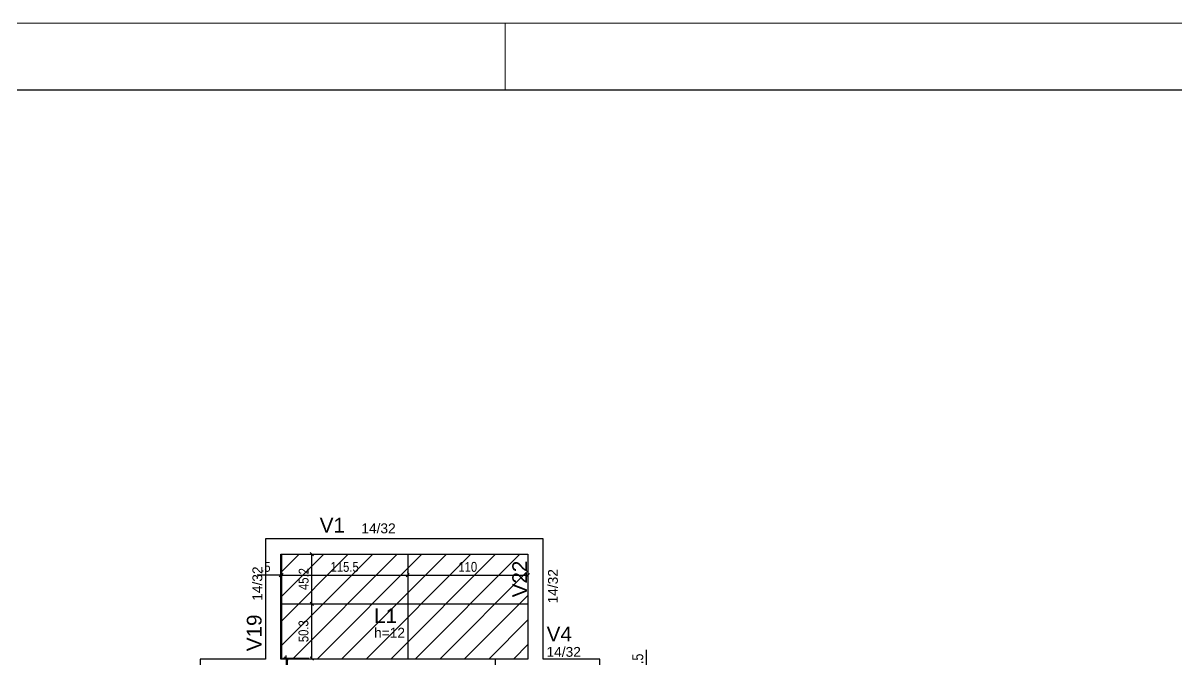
# Model space of a CAD drawing. Header units: millimetres. Extents: x 2513 to 6805, y 428 to 3176.
# Drawn here: x 4114 to 5169, y 2594 to 3176 of the extents above; entities that cross this region are included whole.
import ezdxf

# ---------------------------------------------------------------- set-up
doc = ezdxf.new("R2010")
doc.units = ezdxf.units.MM
for name, color, linetype in [('COTA', 241, 'Continuous'), ('ES-VIGA', 3, 'Continuous'), ('L-D', 2, 'Continuous'), ('L-N', 4, 'Continuous'), ('Painéis', 200, 'Continuous'), ('VIG-D', 2, 'Continuous'), ('VIG-N', 4, 'Continuous')]:
    doc.layers.add(name, color=color, linetype=linetype)
doc.layers.add('FOLHA', color=255, linetype='Continuous', lineweight=5)
doc.layers.add('REAPROVEITAMENTO', color=251, linetype='Continuous', lineweight=9)
doc.styles.add('COTA TECNICA', font='techl___.ttf', dxfattribs={"height": 10})
doc.styles.add('COTA TECNICA-50', font='techl___.ttf', dxfattribs={"height": 9})
doc.styles.add('TQS_ARIAL', font='arial.ttf')
doc.dimstyles.new('COTA PAINEL-50', dxfattribs={"dimtxt": 9, "dimasz": 3, "dimexe": 3, "dimexo": 3, "dimgap": 3, "dimtad": 1, "dimdec": 1, "dimzin": 12, "dimdsep": 46, "dimtxsty": 'COTA TECNICA-50', "dimblk1": 'OBLIQUE', "dimblk2": 'OBLIQUE', "dimsah": 1, "dimcen": 0.9, "dimclrd": 4, "dimclre": 4, "dimclrt": 240, "dimadec": 1, "dimazin": 3, "dimtfac": 1, "dimtdec": 1, "dimtmove": 0, "dimatfit": 3, "dimfxl": 1, "dimtolj": 1, "dimtzin": 12, "dimarcsym": 0})
doc.dimstyles.new('PAINEL', dxfattribs={"dimtxt": 10, "dimasz": 3, "dimexe": 3, "dimexo": 3, "dimgap": 3, "dimtad": 1, "dimdec": 1, "dimzin": 12, "dimdsep": 46, "dimtxsty": 'COTA TECNICA', "dimblk1": 'OBLIQUE', "dimblk2": 'OBLIQUE', "dimsah": 1, "dimcen": 0.9, "dimclrd": 4, "dimclre": 4, "dimclrt": 240, "dimadec": 1, "dimazin": 3, "dimtfac": 1, "dimtdec": 1, "dimtmove": 0, "dimatfit": 3, "dimfxl": 1, "dimtolj": 1, "dimtzin": 12, "dimarcsym": 0})

# ---------------------------------------------------------------- blocks, each defined once
blk = doc.blocks.new('_Oblique')
at = {"color": 0, "linetype": 'ByBlock', "lineweight": -2}
blk.add_line((-0.5, -0.5), (0.5, 0.5), dxfattribs=at)
blk = doc.blocks.new('*D108')
at = {"layer": 'COTA', "color": 4, "lineweight": -2, "transparency": 16777216}
blk.add_line((4378.4, 2594.1), (4378.4, 2644.3), dxfattribs=at)
at = {"layer": 'Defpoints', "color": 0, "transparency": 16777216}
for p in [(4378.4, 2644.3), (4378.4, 2644.3), (4378.4, 2594.1)]:
    blk.add_point(p, dxfattribs=at)
at = {"layer": 'COTA', "color": 4, "lineweight": -2, "transparency": 16777216, "xscale": 3, "yscale": 3, "zscale": 3}
for p, rotation in [((4378.4, 2644.3), 90), ((4378.4, 2594.1), 270)]:
    blk.add_blockref('_Oblique', p, dxfattribs=dict(at, rotation=rotation))
at = {"layer": 'COTA', "color": 240, "transparency": 16777216, "insert": (4370.7, 2619.2), "char_height": 9, "attachment_point": 5, "rotation": 90, "style": 'COTA TECNICA-50'}
blk.add_mtext('\\A1;50.3', dxfattribs=at)
blk = doc.blocks.new('*D109')
at = {"layer": 'COTA', "color": 4, "lineweight": -2, "transparency": 16777216}
for p, q in [((4350.5, 2670.4), (4466, 2670.4)), ((4466, 2672.9), (4466, 2673.4))]:
    blk.add_line(p, q, dxfattribs=at)
at = {"layer": 'Defpoints', "color": 0, "transparency": 16777216}
for p in [(4350.5, 2670.4), (4466, 2670.4), (4466, 2669.9)]:
    blk.add_point(p, dxfattribs=at)
at = {"layer": 'COTA', "color": 4, "lineweight": -2, "transparency": 16777216, "xscale": 3, "yscale": 3, "zscale": 3, "rotation": 180}
blk.add_blockref('_Oblique', (4350.5, 2670.4), dxfattribs=at)
at = {"layer": 'COTA', "color": 4, "lineweight": -2, "transparency": 16777216, "xscale": 3, "yscale": 3, "zscale": 3}
blk.add_blockref('_Oblique', (4466, 2670.4), dxfattribs=at)
at = {"layer": 'COTA', "color": 240, "transparency": 16777216, "insert": (4408.3, 2678), "char_height": 9, "attachment_point": 5, "style": 'COTA TECNICA-50'}
blk.add_mtext('\\A1;115.5', dxfattribs=at)
blk = doc.blocks.new('*D110')
at = {"layer": 'COTA', "color": 4, "lineweight": -2, "transparency": 16777216}
blk.add_line((4466, 2670.4), (4576, 2670.4), dxfattribs=at)
at = {"layer": 'Defpoints', "color": 0, "transparency": 16777216}
for p in [(4466, 2670.4), (4576, 2670.4), (4576, 2670.4)]:
    blk.add_point(p, dxfattribs=at)
at = {"layer": 'COTA', "color": 4, "lineweight": -2, "transparency": 16777216, "xscale": 3, "yscale": 3, "zscale": 3, "rotation": 180}
blk.add_blockref('_Oblique', (4466, 2670.4), dxfattribs=at)
at = {"layer": 'COTA', "color": 4, "lineweight": -2, "transparency": 16777216, "xscale": 3, "yscale": 3, "zscale": 3}
blk.add_blockref('_Oblique', (4576, 2670.4), dxfattribs=at)
at = {"layer": 'COTA', "color": 240, "transparency": 16777216, "insert": (4521, 2678), "char_height": 9, "attachment_point": 5, "style": 'COTA TECNICA-50'}
blk.add_mtext('\\A1;110', dxfattribs=at)
blk = doc.blocks.new('*D111')
at = {"layer": 'COTA', "color": 4, "lineweight": -2, "transparency": 16777216}
for p, q in [((4354.8, 2594.1), (4354.8, 2597.1)), ((4375.4, 2594.1), (4351.8, 2594.1)), ((4375.4, 2593.6), (4351.8, 2593.6)), ((4354.8, 2594.1), (4354.8, 2593.6)), ((4354.8, 2593.6), (4354.8, 2572))]:
    blk.add_line(p, q, dxfattribs=at)
at = {"layer": 'Defpoints', "color": 0, "transparency": 16777216}
for p in [(4354.8, 2593.6), (4378.4, 2594.1), (4378.4, 2593.6)]:
    blk.add_point(p, dxfattribs=at)
at = {"layer": 'COTA', "color": 4, "lineweight": -2, "transparency": 16777216, "xscale": 3, "yscale": 3, "zscale": 3}
for p, rotation in [((4354.8, 2594.1), 270), ((4354.8, 2593.6), 90)]:
    blk.add_blockref('_Oblique', p, dxfattribs=dict(at, rotation=rotation))
at = {"layer": 'COTA', "color": 240, "transparency": 16777216, "insert": (4347.2, 2579.8), "char_height": 9, "attachment_point": 5, "rotation": 90, "style": 'COTA TECNICA-50'}
blk.add_mtext('\\A1;.5', dxfattribs=at)
blk = doc.blocks.new('*D112')
at = {"layer": 'COTA', "color": 4, "lineweight": -2, "transparency": 16777216}
for p, q in [((4350, 2670.4), (4328.4, 2670.4)), ((4350.5, 2670.4), (4350, 2670.4)), ((4350.5, 2670.4), (4353.5, 2670.4))]:
    blk.add_line(p, q, dxfattribs=at)
at = {"layer": 'Defpoints', "color": 0, "transparency": 16777216}
for p in [(4350, 2670.4), (4350, 2670.4), (4350.5, 2670.4)]:
    blk.add_point(p, dxfattribs=at)
at = {"layer": 'COTA', "color": 4, "lineweight": -2, "transparency": 16777216, "xscale": 3, "yscale": 3, "zscale": 3}
blk.add_blockref('_Oblique', (4350, 2670.4), dxfattribs=at)
at = {"layer": 'COTA', "color": 4, "lineweight": -2, "transparency": 16777216, "xscale": 3, "yscale": 3, "zscale": 3, "rotation": 180}
blk.add_blockref('_Oblique', (4350.5, 2670.4), dxfattribs=at)
at = {"layer": 'COTA', "color": 240, "transparency": 16777216, "insert": (4336.2, 2678), "char_height": 9, "attachment_point": 5, "style": 'COTA TECNICA-50'}
blk.add_mtext('\\A1;.5', dxfattribs=at)
blk = doc.blocks.new('*D113')
at = {"layer": 'COTA', "color": 4, "lineweight": -2, "transparency": 16777216}
blk.add_line((4378.4, 2644.3), (4378.4, 2689.6), dxfattribs=at)
at = {"layer": 'Defpoints', "color": 0, "transparency": 16777216}
for p in [(4378.4, 2689.6), (4378.4, 2689.6), (4378.4, 2644.3)]:
    blk.add_point(p, dxfattribs=at)
at = {"layer": 'COTA', "color": 4, "lineweight": -2, "transparency": 16777216, "xscale": 3, "yscale": 3, "zscale": 3}
for p, rotation in [((4378.4, 2689.6), 90), ((4378.4, 2644.3), 270)]:
    blk.add_blockref('_Oblique', p, dxfattribs=dict(at, rotation=rotation))
at = {"layer": 'COTA', "color": 240, "transparency": 16777216, "insert": (4370.8, 2666.9), "char_height": 9, "attachment_point": 5, "rotation": 90, "style": 'COTA TECNICA-50'}
blk.add_mtext('\\A1;45.2', dxfattribs=at)
blk = doc.blocks.new('*D7')
at = {"layer": 'COTA', "color": 4, "lineweight": -2, "transparency": 16777216}
for p, q in [((4684.7, 2579.6), (4684.7, 2602.2)), ((4684.7, 2579.1), (4684.7, 2579.6)), ((4684.7, 2579.1), (4684.7, 2576.1))]:
    blk.add_line(p, q, dxfattribs=at)
at = {"layer": 'Defpoints', "color": 0, "transparency": 16777216}
for p in [(4684.7, 2579.6), (4684.7, 2579.6), (4684.7, 2579.1)]:
    blk.add_point(p, dxfattribs=at)
at = {"layer": 'COTA', "color": 4, "lineweight": -2, "transparency": 16777216, "xscale": 3, "yscale": 3, "zscale": 3}
for p, rotation in [((4684.7, 2579.6), 270), ((4684.7, 2579.1), 90)]:
    blk.add_blockref('_Oblique', p, dxfattribs=dict(at, rotation=rotation))
at = {"layer": 'COTA', "color": 240, "transparency": 16777216, "insert": (4676.6, 2593.9), "char_height": 10, "attachment_point": 5, "rotation": 90, "style": 'COTA TECNICA'}
blk.add_mtext('\\A1;.5', dxfattribs=at)

msp = doc.modelspace()

# ---------------------------------------------------------------- hatches: boundary and pattern name
at = {"layer": 'REAPROVEITAMENTO', "linetype": 'ByBlock'}
h = msp.add_hatch(dxfattribs=at)
h.set_pattern_fill('ANSI31', color=256, scale=5, style=2)
h.set_pattern_definition([(45, (-1267.914, -385.662), (-11.22532, 11.22532), [])])
h.paths.add_polyline_path([(4350.5, 2594.06), (4576, 2594.06), (4576, 2689.56), (4350.5, 2689.56)])

# ---------------------------------------------------------------- linework, layer by layer
at = {"color": 30}
msp.add_line((2665.4, 3114.72), (6743.88, 3114.72), dxfattribs=at)
at = {"layer": 'ES-VIGA', "linetype": 'Continuous'}
msp.add_lwpolyline([(4576, 2593.57), (4546, 2593.57), (4546, 2579.57), (4642, 2579.57), (4642, 2593.57), (4590, 2593.57), (4590, 2703.57), (4336, 2703.57), (4336, 2593.57), (4276, 2593.57), (4276, 2579.57), (4356, 2579.57), (4356, 2593.57), (4350, 2593.57), (4350, 2689.57), (4576, 2689.57), (4576, 2593.57)], dxfattribs=at)
at = {"layer": 'FOLHA'}
for p, q in [((2512.99, 3175.69), (6804.84, 3175.69)), ((4555.28, 3175.69), (4555.28, 3114.72))]:
    msp.add_line(p, q, dxfattribs=at)
at = {"layer": 'Painéis'}
for p, q in [((4350.5, 2689.56), (4350.5, 2594.06)), ((4466, 2689.56), (4466, 2594.06)), ((4350.5, 2644.31), (4576, 2644.31)), ((4350.5, 2594.06), (4576, 2594.06))]:
    msp.add_line(p, q, dxfattribs=at)

# ---------------------------------------------------------------- texts
at = {"layer": 'L-D', "linetype": 'Continuous', "style": 'TQS_ARIAL'}
msp.add_text('h=12', height=9, dxfattribs=at).set_placement((4435.23, 2613.32))
at = {"layer": 'L-N', "linetype": 'Continuous', "style": 'TQS_ARIAL'}
msp.add_text('L1', height=13.5, dxfattribs=at).set_placement((4435.23, 2626.62))
at = {"layer": 'VIG-D', "linetype": 'Continuous', "style": 'TQS_ARIAL'}
for p in [(4423.57, 2708.82), (4593.04, 2595.78)]:
    msp.add_text('14/32', height=9, dxfattribs=at).set_placement(p)
for p in [(4332.94, 2647.01), (4603.41, 2644.57)]:
    msp.add_text('14/32', height=9, rotation=90, dxfattribs=at).set_placement(p)
at = {"layer": 'VIG-N', "linetype": 'Continuous', "style": 'TQS_ARIAL'}
for s, p in [('V1', (4385.49, 2709.44)), ('V4', (4593.19, 2609.87))]:
    msp.add_text(s, height=13.5, dxfattribs=at).set_placement(p)
for s, p in [('V22', (4575.25, 2650.19)), ('V19', (4332.28, 2600.89))]:
    msp.add_text(s, height=13.5, rotation=90, dxfattribs=at).set_placement(p)

# ---------------------------------------------------------------- dimensions: what is measured, and where the dimension line sits
at = {"layer": 'COTA'}
for base, p1, p2, dimstyle, picture, middle in [((4378.37433768, 2689.56122152), (4378.37433768, 2644.31122152), (4378.37433768, 2689.56122152), 'COTA PAINEL-50', '*D113', (4370.77565347, 2666.93622152)), ((4378.37433768, 2644.31122152), (4378.37433768, 2594.06122152), (4378.37433768, 2644.31122152), 'COTA PAINEL-50', '*D108', (4370.67696926, 2619.18622152)), ((4684.7, 2579.56), (4684.7, 2579.06), (4684.7, 2579.56), 'PAINEL', '*D7', (4676.59, 2593.89))]:
    dim = msp.add_linear_dim(base=base, p1=p1, p2=p2, angle=90, dimstyle=dimstyle, dxfattribs=at)
    dim.commit()
    dim.dimension.update_dxf_attribs({"geometry": picture, "text_midpoint": middle})
for base, p1, p2, picture, middle in [((4350, 2670.38), (4350.5, 2670.38), (4350, 2670.38), '*D112', (4336.21, 2677.97)), ((4466, 2670.38), (4350.5, 2670.38), (4466, 2669.88), '*D109', (4408.25, 2677.97)), ((4576, 2670.38), (4466, 2670.38), (4576, 2670.38), '*D110', (4521, 2677.97))]:
    dim = msp.add_linear_dim(base=base, p1=p1, p2=p2, dimstyle='COTA PAINEL-50', dxfattribs=at)
    dim.commit()
    dim.dimension.update_dxf_attribs({"geometry": picture, "text_midpoint": middle})
dim = msp.add_linear_dim(base=(4354.78, 2593.56), p1=(4378.37, 2594.06), p2=(4378.37, 2593.56), angle=90, dimstyle='COTA PAINEL-50', dxfattribs=at)
dim.commit()
dim.dimension.update_dxf_attribs({"geometry": '*D111', "text_midpoint": (4354.78, 2579.77), "dimtype": 160})

doc.saveas('drawing.dxf')
